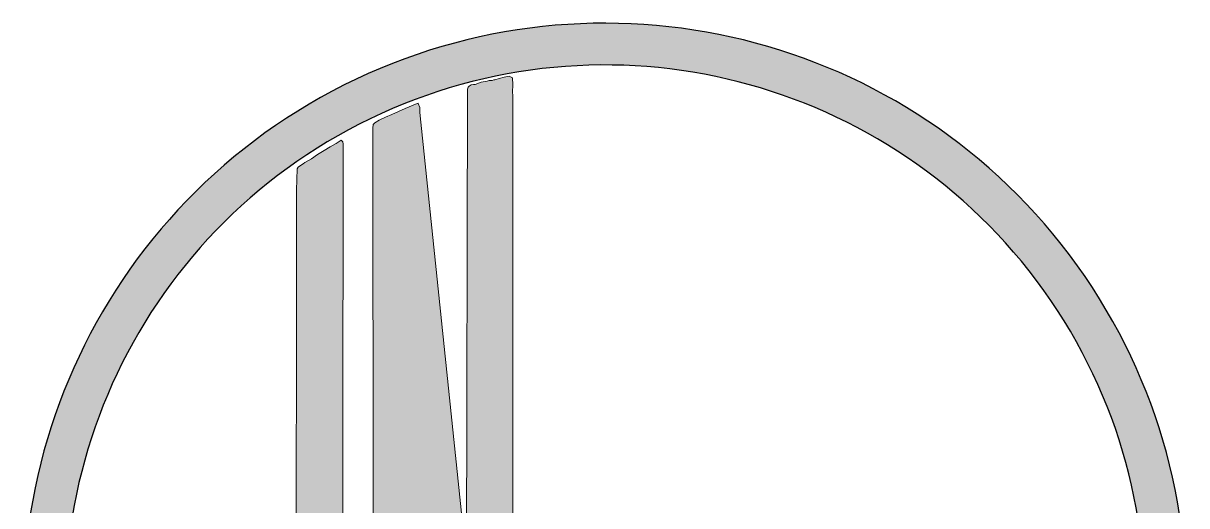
# Model space of a CAD drawing. Extents: x 24843 to 27502, y -10108 to -7552.
# Drawn here: x 25496.78 to 25512.24, y -8434.29 to -8427.89 of the extents above; entities that cross this region are included whole.
import ezdxf

# ---------------------------------------------------------------- set-up
doc = ezdxf.new("R2010")
doc.units = 0
doc.layers.get('0').update_dxf_attribs({"linetype": 'CONTINUOUS'})

# ---------------------------------------------------------------- blocks, each defined once
blk = doc.blocks.new('*U19')
h = blk.add_hatch(color=1)
h.paths.add_polyline_path([(92.773, 8.501), (93.129, 8.233, 1.781679), (82.865, 10.512), (83.193, 10.942, -1.737502)])
h.paths.add_polyline_path([(83.644, 9.821), (83.452, 9.269, 0.097177), (85.064, 7.528), (85.064, 8.087, -0.098964)])
for points in [[(87.717, 17.872), (87.717, 17.9), (87.712, 17.935), (87.717, 18.011), (87.712, 18.086), (87.694, 18.097), (87.677, 18.103), (87.625, 18.092), (87.573, 18.08), (87.526, 18.063), (87.515, 18.063), (87.497, 18.057), (87.468, 18.057), (87.445, 18.05), (87.382, 18.039), (87.317, 18.016), (87.301, 18.016), (87.277, 18.011), (87.254, 17.999), (87.243, 17.987), (87.236, 17.964), (87.236, 17.941), (87.225, 13.039), (87.22, 13.039), (86.733, 17.72), (86.733, 17.773), (86.713, 17.819), (86.686, 17.808), (86.663, 17.796), (86.576, 17.762), (86.437, 17.697), (86.368, 17.668), (86.303, 17.639), (86.257, 17.61), (86.24, 17.593), (86.235, 17.553), (86.235, 17.512), (86.246, 5.594), (86.28, 5.576), (86.721, 5.582), (86.733, 5.587), (86.744, 5.599), (86.761, 10.379), (87.259, 5.582), (87.689, 5.582), (87.706, 5.582), (87.717, 5.594)], [(85.921, 17.182), (85.921, 17.233), (85.921, 17.285), (85.921, 17.338), (85.921, 17.385), (85.916, 17.408), (85.898, 17.425), (85.846, 17.39), (85.782, 17.355), (85.719, 17.315), (85.649, 17.274), (85.586, 17.228), (85.522, 17.192), (85.522, 17.188), (85.508, 17.183), (85.498, 17.176), (85.47, 17.159), (85.446, 17.141), (85.434, 17.124), (85.428, 16.898), (85.428, 16.191), (85.428, 15.484), (85.428, 14.777), (85.423, 14.07), (85.423, 13.364), (85.423, 12.657), (85.417, 11.949), (85.417, 11.242), (85.412, 10.536), (85.412, 9.829), (85.412, 9.122), (85.412, 8.415), (85.412, 7.708), (85.412, 7.002), (85.417, 6.294), (85.423, 5.587), (85.446, 5.582), (85.47, 5.582), (85.556, 5.576), (85.701, 5.576), (85.77, 5.576), (85.835, 5.582), (85.881, 5.582), (85.905, 5.594)]]:
    blk.add_hatch(color=0).paths.add_polyline_path(points)
at = {"color": 0, "lineweight": 0}
for points in [[(86.246, 5.594), (86.235, 17.512), (86.235, 17.553), (86.24, 17.593), (86.257, 17.61), (86.303, 17.639), (86.368, 17.668), (86.437, 17.697), (86.576, 17.762), (86.663, 17.796), (86.686, 17.808), (86.715, 17.819), (86.715, 17.814), (86.733, 17.773), (86.733, 17.72), (87.22, 13.039)], [(87.225, 13.039), (87.236, 17.941), (87.236, 17.964), (87.243, 17.987), (87.254, 17.999), (87.277, 18.011), (87.301, 18.016), (87.317, 18.016), (87.382, 18.039), (87.445, 18.05), (87.468, 18.057), (87.497, 18.057), (87.515, 18.063), (87.526, 18.063), (87.573, 18.08), (87.625, 18.092), (87.677, 18.103), (87.677, 18.103), (87.694, 18.097), (87.712, 18.086), (87.717, 18.011), (87.712, 17.935), (87.717, 17.9), (87.717, 17.872), (87.717, 5.594)], [(85.423, 13.364), (85.423, 14.07), (85.428, 14.777), (85.428, 15.484), (85.428, 16.191), (85.428, 16.898), (85.434, 17.124), (85.446, 17.141), (85.47, 17.159), (85.498, 17.176), (85.515, 17.188), (85.586, 17.228), (85.649, 17.274), (85.719, 17.315), (85.782, 17.355), (85.846, 17.39), (85.898, 17.425), (85.898, 17.425), (85.916, 17.408), (85.921, 17.385), (85.921, 17.338), (85.921, 17.285), (85.921, 17.233), (85.921, 17.182), (85.905, 5.594)]]:
    blk.add_lwpolyline(points, dxfattribs=at)
at = {"color": 1}
for radius, start, end in [(6.159, 316.0861, 198.8697), (5.717, 315.548, 195.8597)]:
    blk.add_arc((88.692, 12.504), radius, start, end, dxfattribs=at)
blk = doc.blocks.new('logo')
at = {"xscale": 0.8711999999999875, "yscale": 0.8711999999999875, "zscale": 0.8711999999999875}
blk.add_blockref('*U19', (-201.887, 1.383), dxfattribs=at)

msp = doc.modelspace()

# ---------------------------------------------------------------- block references
at = {"xscale": 1.439999999999997, "yscale": 1.439999999999997, "zscale": 1.439999999999997}
msp.add_blockref('logo', (25683.96, -8453.294), dxfattribs=at)

doc.saveas('drawing.dxf')
